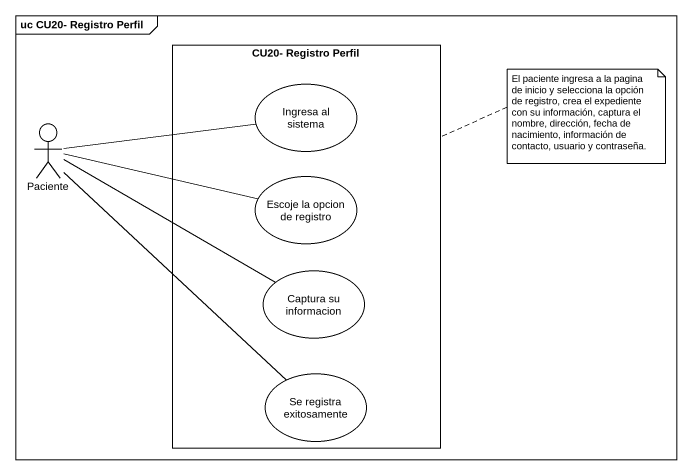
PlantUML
@startuml
mainframe uc CU20- Registro Perfil
rectangle "CU20- Registro Perfil" as CU20_Registro_Perfil {
  usecase "Ingresa al sistema" as Ingresa_al_sistema
  usecase "Escoje la opcion de registro" as Escoje_la_opcion_de_registro
  usecase "Captura su informacion" as Captura_su_informacion
  usecase "Se registra exitosamente" as Se_registra_exitosamente
}
actor Paciente
Paciente -right- Ingresa_al_sistema
Paciente -right- Escoje_la_opcion_de_registro
Paciente -right- Captura_su_informacion
Paciente -- Se_registra_exitosamente
note right of CU20_Registro_Perfil : El paciente ingresa a la pagina de inicio y selecciona la opción de registro, crea el expediente con su información, captura el nombre, dirección, fecha de nacimiento, información de contacto, usuario y contraseña.
@enduml
